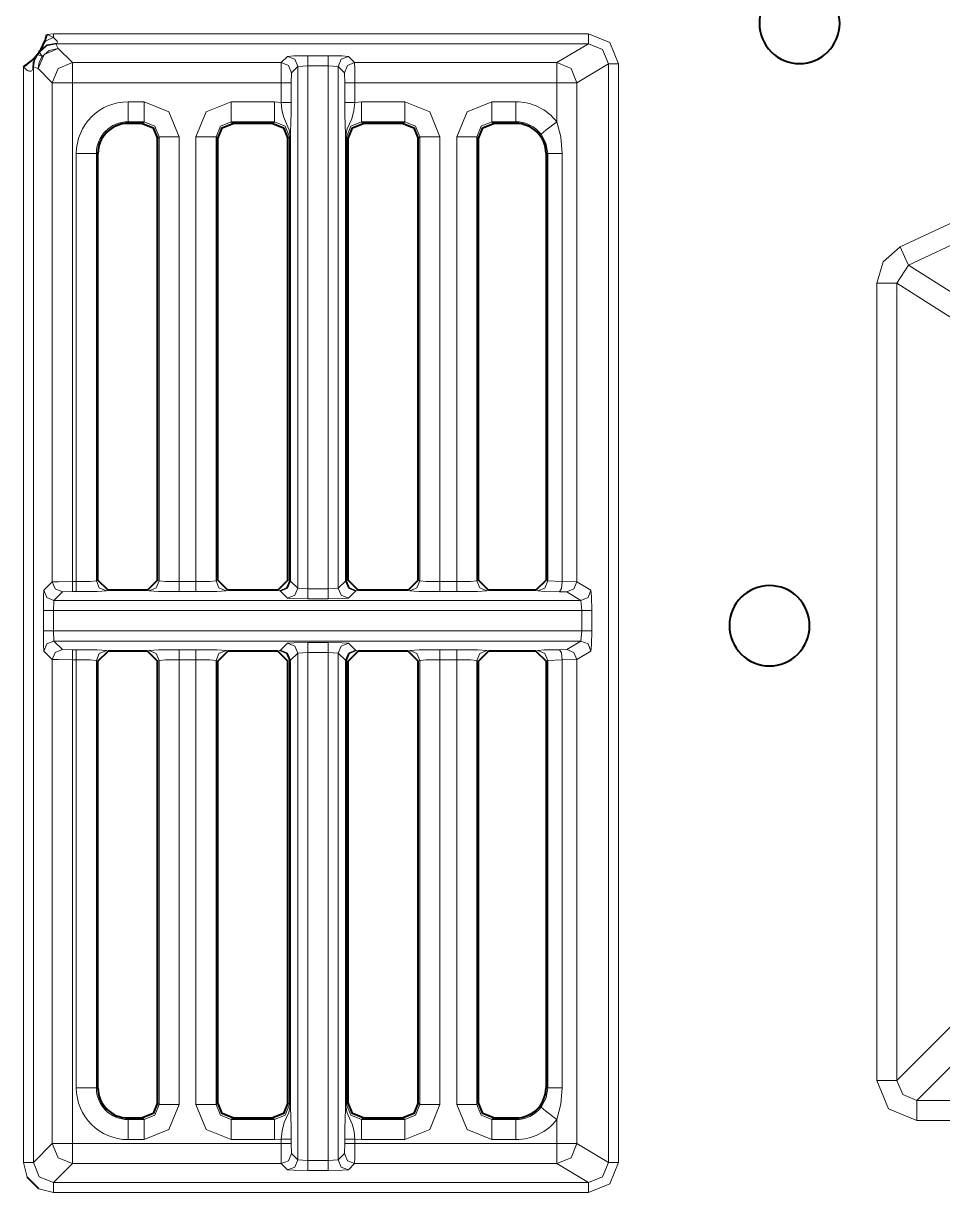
# Model space of a CAD drawing. Header units: millimetres. Extents: x 0 to 2941, y -405 to 1422.
# Drawn here: x 943.9 to 989.7, y 567.5 to 625.7 of the extents above; entities that cross this region are included whole.
import ezdxf

# ---------------------------------------------------------------- set-up
doc = ezdxf.new("R2010")
doc.units = ezdxf.units.MM
doc.layers.add('FINE', color=9, linetype='Continuous')
doc.layers.add('OUTLINE', color=7, linetype='Continuous')

msp = doc.modelspace()

# ---------------------------------------------------------------- linework, layer by layer
at = {"layer": 'FINE', "lineweight": 9}
for p, q in [((945.379, 625.178), (945.056, 625.142)), ((972.044, 625.178), (945.379, 625.178)), ((945.495, 624.678), (972.044, 624.678)), ((972.044, 624.678), (970.471, 623.734)), ((957.052, 624.049), (956.736, 623.734)), ((959.077, 624.075), (958.051, 624.075)), ((960.392, 623.734), (960.077, 624.049)), ((970.471, 623.734), (960.392, 623.734)), ((944.38, 568.953), (944.38, 623.521)), ((944.617, 623.441), (945.323, 622.734)), ((957.224, 622.734), (957.236, 623.234)), ((957.236, 623.234), (957.552, 623.549)), ((957.552, 597.558), (957.552, 623.549)), ((958.051, 623.575), (958.051, 597.532)), ((959.077, 597.532), (959.077, 623.575)), ((959.077, 623.575), (959.577, 623.549)), ((959.577, 623.549), (959.892, 623.234)), ((959.577, 623.549), (959.577, 597.558)), ((959.892, 623.234), (959.905, 622.734)), ((971.47, 622.734), (973.044, 623.679)), ((973.044, 623.679), (973.044, 568.953)), ((973.544, 568.953), (973.544, 623.679)), ((945.323, 622.734), (945.323, 597.873)), ((946.323, 622.734), (956.724, 622.734)), ((956.724, 622.734), (956.724, 621.758)), ((957.224, 621.758), (957.224, 622.734)), ((959.905, 622.734), (959.905, 621.758)), ((960.405, 622.734), (970.471, 622.734)), ((960.405, 621.758), (960.405, 622.734)), ((970.471, 622.734), (970.471, 620.786)), ((971.47, 597.873), (971.47, 622.734)), ((956.724, 621.758), (956.397, 621.788)), ((949.099, 620.708), (949.099, 620.79)), ((949.099, 620.79), (949.897, 620.79)), ((949.897, 620.79), (949.815, 620.708)), ((954.313, 620.708), (954.232, 620.79)), ((954.232, 620.79), (956.397, 620.79)), ((956.397, 620.79), (956.315, 620.708)), ((960.813, 620.708), (960.732, 620.79)), ((960.732, 620.79), (962.897, 620.79)), ((962.897, 620.79), (962.815, 620.708)), ((967.313, 620.708), (967.232, 620.79)), ((950.564, 619.959), (950.646, 620.041)), ((950.646, 620.041), (950.646, 597.923)), ((952.484, 620.041), (952.484, 597.886)), ((953.483, 620.041), (953.564, 619.959)), ((953.483, 597.923), (953.483, 620.041)), ((957.178, 620.041), (957.178, 597.915)), ((957.194, 597.915), (957.194, 620.041)), ((959.934, 620.041), (959.934, 597.915)), ((959.983, 620.041), (960.064, 619.959)), ((959.983, 597.923), (959.983, 620.041)), ((963.564, 619.959), (963.646, 620.041)), ((963.646, 620.041), (963.646, 597.923)), ((964.644, 597.886), (964.644, 620.041)), ((965.484, 620.041), (965.484, 597.886)), ((966.483, 620.041), (966.564, 619.959)), ((966.483, 597.923), (966.483, 620.041)), ((946.519, 619.209), (946.519, 597.886)), ((969.929, 619.209), (970.015, 619.209)), ((970.015, 619.209), (970.015, 597.921)), ((970.742, 597.885), (970.742, 619.209)), ((997.478, 619.177), (987.575, 614.559)), ((987.996, 613.654), (997.9, 618.272)), ((987.42, 612.749), (987.996, 613.654)), ((1010.168, 599.529), (987.996, 613.654)), ((987.42, 612.749), (1009.592, 598.624)), ((987.42, 573.042), (987.42, 612.749)), ((945.323, 597.873), (944.903, 597.453)), ((947.599, 597.964), (947.517, 597.923)), ((950.646, 597.923), (950.564, 597.964)), ((952.484, 597.886), (951.644, 597.886)), ((953.564, 597.964), (953.483, 597.923)), ((957.146, 597.923), (957.064, 597.964)), ((957.178, 597.915), (957.146, 597.923)), ((957.552, 597.558), (957.194, 597.915)), ((959.577, 597.558), (959.077, 597.532)), ((959.934, 597.915), (959.577, 597.558)), ((959.983, 597.923), (959.951, 597.915)), ((960.064, 597.964), (959.983, 597.923)), ((963.646, 597.923), (963.564, 597.964)), ((965.484, 597.886), (964.644, 597.886)), ((966.564, 597.964), (966.483, 597.923)), ((970.015, 597.921), (969.929, 597.964)), ((970.742, 597.885), (970.015, 597.921)), ((971.47, 597.873), (970.742, 597.885)), ((972.17, 597.453), (971.47, 597.873)), ((945.378, 596.453), (945.403, 596.953)), ((945.403, 596.953), (971.671, 596.953)), ((946.323, 597.386), (946.519, 597.386)), ((950.064, 597.464), (950.146, 597.423)), ((953.982, 597.423), (954.064, 597.464)), ((960.482, 597.423), (960.564, 597.464)), ((963.064, 597.464), (963.146, 597.423)), ((964.644, 597.386), (965.484, 597.386)), ((966.982, 597.423), (967.064, 597.464)), ((969.429, 597.464), (969.515, 597.421)), ((970.606, 597.385), (970.97, 597.373)), ((970.97, 597.373), (971.671, 596.953)), ((971.671, 596.953), (971.713, 596.453)), ((971.713, 596.453), (945.378, 596.453)), ((972.213, 595.428), (972.213, 596.453)), ((945.378, 595.428), (971.713, 595.428)), ((1009.592, 595.214), (987.42, 573.042)), ((971.671, 594.928), (945.403, 594.928)), ((945.823, 594.508), (945.403, 594.928)), ((957.052, 594.823), (956.694, 594.466)), ((959.077, 594.848), (958.051, 594.848)), ((960.434, 594.466), (960.077, 594.823)), ((971.671, 594.928), (970.97, 594.507)), ((946.323, 594.495), (945.823, 594.508)), ((946.519, 594.495), (946.323, 594.495)), ((948.099, 594.417), (948.016, 594.458)), ((950.146, 594.458), (950.064, 594.417)), ((952.484, 594.495), (951.644, 594.495)), ((954.064, 594.417), (953.982, 594.458)), ((956.646, 594.458), (956.564, 594.417)), ((956.694, 594.466), (956.646, 594.458)), ((957.194, 593.966), (957.552, 594.323)), ((957.552, 594.323), (958.051, 594.349)), ((957.552, 569.082), (957.552, 594.323)), ((958.051, 594.349), (958.051, 569.056)), ((958.051, 594.349), (959.077, 594.349)), ((959.077, 594.349), (959.577, 594.323)), ((959.077, 569.056), (959.077, 594.349)), ((959.577, 594.323), (959.577, 569.082)), ((959.577, 594.323), (959.934, 593.966)), ((960.482, 594.458), (960.434, 594.466)), ((960.564, 594.417), (960.482, 594.458)), ((963.146, 594.458), (963.064, 594.417)), ((965.484, 594.495), (964.644, 594.495)), ((967.064, 594.417), (966.982, 594.458)), ((969.515, 594.46), (969.429, 594.417)), ((970.97, 594.507), (970.606, 594.495)), ((971.47, 594.008), (972.17, 594.428)), ((946.323, 569.897), (946.323, 593.995)), ((946.323, 593.995), (946.519, 593.995)), ((946.519, 593.995), (946.519, 572.672)), ((947.517, 593.958), (947.599, 593.917)), ((950.564, 593.917), (950.646, 593.958)), ((950.646, 593.958), (950.646, 571.84)), ((951.644, 593.995), (952.484, 593.995)), ((951.644, 571.84), (951.644, 593.995)), ((952.484, 593.995), (952.484, 571.84)), ((957.064, 593.917), (957.146, 593.958)), ((957.146, 593.958), (957.178, 593.966)), ((957.146, 593.958), (957.146, 571.84)), ((957.178, 593.966), (957.178, 571.84)), ((957.194, 571.84), (957.194, 593.966)), ((959.934, 593.966), (959.934, 571.84)), ((959.951, 571.84), (959.951, 593.966)), ((959.951, 593.966), (959.983, 593.958)), ((959.983, 593.958), (960.064, 593.917)), ((959.983, 571.84), (959.983, 593.958)), ((964.644, 571.84), (964.644, 593.995)), ((964.644, 593.995), (965.484, 593.995)), ((965.484, 593.995), (965.484, 571.84)), ((966.483, 593.958), (966.564, 593.917)), ((970.015, 593.96), (970.742, 593.996)), ((970.742, 593.996), (971.47, 594.008)), ((970.742, 572.672), (970.742, 593.996)), ((971.47, 569.897), (971.47, 594.008)), ((970.015, 572.672), (969.929, 572.672)), ((950.646, 571.84), (950.564, 571.922)), ((953.564, 571.922), (953.483, 571.84)), ((957.146, 571.84), (957.064, 571.922)), ((960.064, 571.922), (959.983, 571.84)), ((963.646, 571.84), (963.564, 571.922)), ((954.232, 571.091), (954.313, 571.172)), ((956.397, 571.091), (954.232, 571.091)), ((956.315, 571.172), (956.397, 571.091)), ((960.732, 571.091), (960.813, 571.172)), ((970.471, 571.095), (970.471, 569.897)), ((945.323, 569.897), (944.38, 568.953)), ((956.724, 569.897), (946.323, 569.897)), ((949.099, 570.093), (949.897, 570.093)), ((956.724, 570.123), (956.724, 569.897)), ((957.224, 569.897), (957.224, 570.123)), ((957.236, 569.397), (957.224, 569.897)), ((959.905, 569.897), (959.892, 569.397)), ((959.905, 570.123), (959.905, 569.897)), ((960.405, 569.897), (960.405, 570.123)), ((960.405, 570.123), (960.732, 570.093)), ((970.471, 569.897), (960.405, 569.897)), ((973.044, 568.953), (971.47, 569.897)), ((957.552, 569.082), (957.236, 569.397)), ((958.051, 569.056), (957.552, 569.082)), ((959.077, 569.056), (958.051, 569.056)), ((959.577, 569.082), (959.077, 569.056)), ((959.892, 569.397), (959.577, 569.082)), ((945.379, 567.953), (946.323, 568.897)), ((946.323, 568.897), (956.736, 568.897)), ((956.736, 568.897), (957.052, 568.582)), ((958.051, 568.556), (959.077, 568.556)), ((960.077, 568.582), (960.392, 568.897)), ((960.392, 568.897), (970.471, 568.897)), ((944.652, 567.641), (945.379, 567.454))]:
    msp.add_line(p, q, dxfattribs=at)
for points in [[(944.94, 624.767), (945.153, 624.883), (945.379, 624.982)], [(945.379, 624.982), (945.063, 625.139), (945.056, 625.142)], [(945.379, 624.982), (945.379, 625.078), (945.379, 625.178)], [(945.544, 624.709), (945.571, 624.737), (945.573, 624.775), (945.556, 624.813), (945.489, 624.892), (945.379, 624.982)], [(972.044, 624.678), (972.044, 624.829), (972.044, 625.178)], [(973.544, 623.679), (973.105, 624.738), (972.044, 625.178)], [(944.617, 623.441), (944.91, 624.148), (945.616, 624.44)], [(944.676, 624.251), (945.033, 624.564), (945.495, 624.678)], [(944.708, 624.321), (944.681, 624.267), (944.676, 624.251)], [(944.708, 624.321), (945.065, 624.624), (945.544, 624.709)], [(944.817, 624.041), (945.169, 624.335), (945.616, 624.44)], [(945.495, 624.678), (945.504, 624.685), (945.544, 624.709)], [(945.616, 624.44), (945.516, 624.637), (945.495, 624.678)], [(956.736, 623.734), (946.323, 623.734), (945.616, 624.44)], [(972.044, 624.678), (972.752, 624.385), (973.044, 623.679)], [(944.348, 623.426), (944.369, 623.774), (944.522, 624.073)], [(944.38, 623.521), (944.435, 623.848), (944.593, 624.139)], [(944.817, 624.041), (944.636, 624.12), (944.593, 624.139), (944.548, 624.099), (944.522, 624.073)], [(944.817, 624.041), (944.668, 623.757), (944.617, 623.441)], [(944.676, 624.251), (944.783, 624.092), (944.817, 624.041)], [(946.323, 623.734), (945.616, 623.441), (945.323, 622.734)], [(946.323, 622.734), (946.323, 623.432), (946.323, 623.734)], [(956.736, 623.734), (956.727, 623.432), (956.724, 622.734)], [(956.736, 623.734), (957.09, 623.587), (957.236, 623.234)], [(958.051, 624.075), (957.354, 624.067), (957.052, 624.049)], [(957.052, 624.049), (957.405, 623.903), (957.552, 623.549)], [(958.051, 624.075), (958.051, 623.924), (958.051, 623.575)], [(959.077, 624.075), (959.077, 623.924), (959.077, 623.575)], [(960.077, 624.049), (959.775, 624.067), (959.077, 624.075)], [(960.077, 624.049), (959.723, 623.903), (959.577, 623.549)], [(960.392, 623.734), (960.039, 623.587), (959.892, 623.234)], [(960.405, 622.734), (960.401, 623.432), (960.392, 623.734)], [(971.47, 622.734), (971.177, 623.441), (970.471, 623.734)], [(970.471, 622.734), (970.471, 623.432), (970.471, 623.734)], [(943.88, 623.533), (943.888, 623.524), (944.042, 623.385), (944.121, 623.335), (944.191, 623.311), (944.245, 623.31), (944.294, 623.334), (944.323, 623.367), (944.348, 623.426)], [(943.88, 623.533), (943.88, 568.953), (944.068, 568.226)], [(944.348, 623.426), (944.36, 623.463), (944.371, 623.5), (944.378, 623.519), (944.38, 623.521)], [(944.38, 623.521), (944.563, 623.459), (944.617, 623.441)], [(957.552, 623.549), (958.051, 623.575), (959.077, 623.575)], [(973.044, 623.679), (973.198, 623.679), (973.544, 623.679)], [(946.323, 622.734), (945.625, 622.734), (945.323, 622.734)], [(946.519, 597.886), (946.323, 597.886), (946.323, 622.734)], [(956.724, 622.734), (957.073, 622.734), (957.224, 622.734)], [(960.405, 622.734), (960.056, 622.734), (959.905, 622.734)], [(970.471, 622.734), (971.162, 622.734), (971.47, 622.734)], [(949.099, 620.79), (949.099, 621.1), (949.099, 621.788)], [(949.897, 620.79), (949.897, 621.1), (949.897, 621.788)], [(951.644, 597.886), (951.644, 620.041), (951.133, 621.277), (949.897, 621.788)], [(956.397, 621.788), (954.232, 621.788), (952.996, 621.277), (952.484, 620.041)], [(954.232, 620.79), (954.232, 621.1), (954.232, 621.788)], [(956.397, 620.79), (956.397, 621.1), (956.397, 621.788)], [(956.724, 621.758), (957.073, 621.758), (957.224, 621.758)], [(956.724, 621.758), (956.767, 621.394), (956.845, 621.051), (957.069, 620.533), (957.12, 620.396), (957.15, 620.289), (957.173, 620.144), (957.177, 620.073), (957.178, 620.041)], [(957.194, 620.041), (957.194, 620.053), (957.195, 620.08), (957.196, 620.14), (957.198, 620.189), (957.2, 620.263), (957.214, 620.757), (957.221, 621.228), (957.224, 621.758)], [(960.405, 621.758), (960.056, 621.758), (959.905, 621.758)], [(959.905, 621.758), (959.908, 621.166), (959.917, 620.618), (959.93, 620.21), (959.934, 620.102), (959.934, 620.068), (959.934, 620.041)], [(959.951, 597.915), (959.951, 620.041), (959.953, 620.111), (959.962, 620.198), (960.022, 620.437), (960.243, 620.937), (960.355, 621.351), (960.405, 621.758)], [(962.897, 621.788), (960.732, 621.788), (960.405, 621.758)], [(960.732, 620.79), (960.732, 621.1), (960.732, 621.788)], [(962.897, 620.79), (962.897, 621.1), (962.897, 621.788)], [(964.644, 620.041), (964.133, 621.277), (962.897, 621.788)], [(968.429, 621.788), (967.232, 621.788), (965.996, 621.277), (965.484, 620.041)], [(967.232, 621.788), (967.232, 621.1), (967.232, 620.79)], [(968.429, 621.788), (968.429, 621.1), (968.429, 620.79)], [(949.897, 620.79), (950.427, 620.572), (950.646, 620.041)], [(953.483, 620.041), (953.701, 620.572), (954.232, 620.79)], [(956.397, 620.79), (956.927, 620.572), (957.146, 620.041)], [(959.983, 620.041), (960.201, 620.572), (960.732, 620.79)], [(962.897, 620.79), (963.428, 620.572), (963.646, 620.041)], [(966.483, 620.041), (966.701, 620.572), (967.232, 620.79)], [(967.232, 620.79), (968.429, 620.79), (968.429, 620.708)], [(970.471, 620.786), (969.926, 620.365), (969.68, 620.176)], [(970.742, 619.209), (970.671, 620.044), (970.471, 620.786)], [(950.646, 620.041), (950.956, 620.041), (951.644, 620.041)], [(952.484, 620.041), (953.173, 620.041), (953.483, 620.041)], [(957.064, 619.959), (957.146, 620.041), (957.146, 597.923)], [(957.146, 620.041), (957.156, 620.041), (957.178, 620.041)], [(957.178, 620.041), (957.189, 620.041), (957.194, 620.041)], [(959.951, 620.041), (959.939, 620.041), (959.934, 620.041)], [(959.951, 620.041), (959.972, 620.041), (959.983, 620.041)], [(963.646, 620.041), (963.956, 620.041), (964.644, 620.041)], [(966.483, 620.041), (966.173, 620.041), (965.484, 620.041)], [(969.68, 620.176), (969.927, 619.721), (970.015, 619.209)], [(947.517, 619.209), (947.207, 619.209), (946.519, 619.209)], [(947.517, 597.923), (947.517, 619.209), (947.599, 619.209)], [(970.742, 619.209), (970.232, 619.209), (970.015, 619.209)], [(987.575, 614.559), (986.734, 613.822), (986.422, 612.749)], [(987.575, 614.559), (987.865, 613.937), (987.996, 613.654)], [(986.422, 612.749), (987.108, 612.749), (987.42, 612.749)], [(986.422, 612.749), (986.422, 573.042), (987.006, 571.63), (988.418, 571.046)], [(946.323, 597.886), (945.625, 597.882), (945.323, 597.873)], [(945.323, 597.873), (945.47, 597.52), (945.823, 597.373)], [(946.323, 597.886), (946.323, 597.537), (946.323, 597.386)], [(947.517, 597.923), (947.207, 597.897), (946.519, 597.886)], [(946.519, 597.886), (946.519, 597.537), (946.519, 597.386)], [(947.517, 597.923), (947.664, 597.57), (948.016, 597.423)], [(950.146, 597.423), (950.499, 597.57), (950.646, 597.923)], [(951.644, 597.886), (950.956, 597.897), (950.646, 597.923)], [(951.644, 597.386), (951.644, 597.537), (951.644, 597.886)], [(953.483, 597.923), (953.173, 597.897), (952.484, 597.886)], [(952.484, 597.386), (952.484, 597.537), (952.484, 597.886)], [(953.982, 597.423), (953.629, 597.57), (953.483, 597.923)], [(956.646, 597.423), (956.999, 597.57), (957.146, 597.923)], [(956.694, 597.415), (957.035, 597.563), (957.178, 597.915)], [(956.694, 597.415), (957.048, 597.562), (957.194, 597.915)], [(957.052, 597.058), (957.405, 597.204), (957.552, 597.558)], [(957.194, 597.915), (957.189, 597.915), (957.178, 597.915)], [(959.077, 597.532), (958.051, 597.532), (957.552, 597.558)], [(958.051, 597.032), (958.051, 597.183), (958.051, 597.532)], [(959.077, 597.032), (959.077, 597.183), (959.077, 597.532)], [(960.077, 597.058), (959.723, 597.204), (959.577, 597.558)], [(960.434, 597.415), (960.081, 597.562), (959.934, 597.915)], [(959.951, 597.915), (959.939, 597.915), (959.934, 597.915)], [(960.434, 597.415), (960.093, 597.563), (959.951, 597.915)], [(960.482, 597.423), (960.129, 597.57), (959.983, 597.923)], [(963.146, 597.423), (963.499, 597.57), (963.646, 597.923)], [(964.644, 597.886), (963.956, 597.897), (963.646, 597.923)], [(964.644, 597.386), (964.644, 597.537), (964.644, 597.886)], [(966.483, 597.923), (966.173, 597.897), (965.484, 597.886)], [(965.484, 597.386), (965.484, 597.537), (965.484, 597.886)], [(966.982, 597.423), (966.629, 597.57), (966.483, 597.923)], [(970.015, 597.921), (969.868, 597.568), (969.515, 597.421)], [(970.742, 597.885), (970.701, 597.536), (970.606, 597.385)], [(971.47, 597.873), (971.323, 597.52), (970.97, 597.373)], [(944.903, 597.453), (944.885, 597.151), (944.878, 596.453)], [(944.903, 597.453), (945.05, 597.1), (945.403, 596.953)], [(945.403, 596.953), (945.823, 597.373), (946.323, 597.386)], [(946.519, 597.386), (947.551, 597.397), (948.016, 597.423), (948.099, 597.464)], [(950.146, 597.423), (950.612, 597.397), (951.644, 597.386)], [(951.644, 597.386), (952.484, 597.386), (953.517, 597.397), (953.982, 597.423)], [(956.564, 597.464), (956.646, 597.423), (956.694, 597.415)], [(956.694, 597.415), (957.052, 597.058), (957.354, 597.04), (958.051, 597.032)], [(958.051, 597.032), (959.077, 597.032), (959.775, 597.04), (960.077, 597.058)], [(960.077, 597.058), (960.434, 597.415), (960.482, 597.423)], [(963.146, 597.423), (963.612, 597.397), (964.644, 597.386)], [(965.484, 597.386), (966.517, 597.397), (966.982, 597.423)], [(969.515, 597.421), (969.841, 597.399), (970.606, 597.385)], [(972.17, 597.453), (972.024, 597.1), (971.671, 596.953)], [(972.213, 596.453), (972.2, 597.151), (972.17, 597.453)], [(944.878, 596.453), (945.029, 596.453), (945.378, 596.453)], [(944.878, 596.453), (944.878, 595.428), (944.885, 594.73), (944.903, 594.428)], [(945.403, 594.928), (945.378, 595.428), (945.378, 596.453)], [(971.713, 596.453), (971.713, 595.428), (971.671, 594.928)], [(972.213, 596.453), (972.059, 596.453), (971.713, 596.453)], [(944.878, 595.428), (945.029, 595.428), (945.378, 595.428)], [(972.213, 595.428), (972.059, 595.428), (971.713, 595.428)], [(972.17, 594.428), (972.2, 594.73), (972.213, 595.428)], [(988.418, 572.044), (1010.59, 594.216), (1009.886, 594.509), (1009.592, 595.214)], [(944.903, 594.428), (945.05, 594.781), (945.403, 594.928)], [(958.051, 594.848), (957.354, 594.841), (957.052, 594.823)], [(957.552, 594.323), (957.405, 594.677), (957.052, 594.823)], [(958.051, 594.349), (958.051, 594.698), (958.051, 594.848)], [(959.077, 594.349), (959.077, 594.698), (959.077, 594.848)], [(960.077, 594.823), (959.775, 594.841), (959.077, 594.848)], [(959.577, 594.323), (959.723, 594.677), (960.077, 594.823)], [(972.17, 594.428), (972.024, 594.781), (971.671, 594.928)], [(944.903, 594.428), (945.323, 594.008), (945.323, 569.897)], [(945.323, 594.008), (945.47, 594.361), (945.823, 594.508)], [(946.323, 593.995), (946.323, 594.344), (946.323, 594.495)], [(946.519, 594.495), (946.519, 594.344), (946.519, 593.995)], [(948.016, 594.458), (947.551, 594.484), (946.519, 594.495)], [(948.016, 594.458), (947.664, 594.311), (947.517, 593.958)], [(951.644, 594.495), (950.612, 594.484), (950.146, 594.458)], [(950.646, 593.958), (950.499, 594.311), (950.146, 594.458)], [(951.644, 593.995), (951.644, 594.344), (951.644, 594.495)], [(952.484, 593.995), (952.484, 594.344), (952.484, 594.495)], [(953.982, 594.458), (953.517, 594.484), (952.484, 594.495)], [(953.982, 594.458), (953.629, 594.311), (953.483, 593.958)], [(957.146, 593.958), (956.999, 594.311), (956.646, 594.458)], [(957.178, 593.966), (957.035, 594.318), (956.694, 594.466)], [(957.194, 593.966), (957.048, 594.319), (956.694, 594.466)], [(959.934, 593.966), (960.081, 594.319), (960.434, 594.466)], [(959.951, 593.966), (960.093, 594.318), (960.434, 594.466)], [(959.983, 593.958), (960.129, 594.311), (960.482, 594.458)], [(964.644, 594.495), (963.612, 594.484), (963.146, 594.458)], [(963.646, 593.958), (963.499, 594.311), (963.146, 594.458)], [(964.644, 593.995), (964.644, 594.344), (964.644, 594.495)], [(965.484, 593.995), (965.484, 594.344), (965.484, 594.495)], [(966.982, 594.458), (966.517, 594.484), (965.484, 594.495)], [(966.483, 593.958), (966.629, 594.311), (966.982, 594.458)], [(970.606, 594.495), (969.841, 594.482), (969.515, 594.46)], [(970.015, 593.96), (969.868, 594.313), (969.515, 594.46)], [(970.742, 593.996), (970.701, 594.345), (970.606, 594.495)], [(971.47, 594.008), (971.323, 594.361), (970.97, 594.507)], [(945.323, 594.008), (945.625, 593.999), (946.323, 593.995)], [(946.519, 593.995), (947.207, 593.984), (947.517, 593.958)], [(947.599, 572.672), (947.517, 572.672), (947.517, 593.958)], [(950.646, 593.958), (950.956, 593.984), (951.644, 593.995)], [(952.484, 593.995), (953.173, 593.984), (953.483, 593.958)], [(953.483, 571.84), (953.483, 593.958), (953.564, 593.917)], [(957.178, 593.966), (957.189, 593.966), (957.194, 593.966)], [(959.934, 593.966), (959.939, 593.966), (959.951, 593.966)], [(963.564, 593.917), (963.646, 593.958), (963.646, 571.84)], [(963.646, 593.958), (963.956, 593.984), (964.644, 593.995)], [(965.484, 593.995), (966.173, 593.984), (966.483, 593.958)], [(966.564, 571.922), (966.483, 571.84), (966.483, 593.958)], [(969.929, 593.917), (970.015, 593.96), (970.015, 572.672)], [(946.519, 572.672), (947.207, 572.672), (947.517, 572.672)], [(970.015, 572.672), (969.931, 572.169), (969.68, 571.705)], [(970.742, 572.672), (970.232, 572.672), (970.015, 572.672)], [(970.471, 571.095), (970.674, 571.852), (970.742, 572.672)], [(986.422, 573.042), (987.108, 573.042), (987.42, 573.042)], [(993.423, 572.044), (988.418, 572.044), (987.711, 572.335), (987.42, 573.042)], [(988.418, 571.046), (988.418, 571.732), (988.418, 572.044)], [(950.646, 571.84), (950.427, 571.309), (949.897, 571.091)], [(949.897, 570.093), (951.133, 570.604), (951.644, 571.84)], [(951.644, 571.84), (950.956, 571.84), (950.646, 571.84)], [(952.484, 571.84), (953.173, 571.84), (953.483, 571.84)], [(952.484, 571.84), (952.996, 570.604), (954.232, 570.093)], [(954.232, 571.091), (953.701, 571.309), (953.483, 571.84)], [(957.146, 571.84), (956.927, 571.309), (956.397, 571.091)], [(957.178, 571.84), (957.176, 571.769), (957.167, 571.683), (957.107, 571.443), (956.885, 570.944), (956.774, 570.53), (956.724, 570.123)], [(957.146, 571.84), (957.156, 571.84), (957.178, 571.84)], [(957.178, 571.84), (957.189, 571.84), (957.194, 571.84)], [(957.224, 570.123), (957.22, 570.715), (957.211, 571.263), (957.198, 571.671), (957.195, 571.779), (957.194, 571.813), (957.194, 571.84)], [(959.934, 571.84), (959.934, 571.827), (959.934, 571.8), (959.933, 571.741), (959.931, 571.692), (959.929, 571.617), (959.914, 571.124), (959.908, 570.653), (959.905, 570.123)], [(959.951, 571.84), (959.939, 571.84), (959.934, 571.84)], [(959.951, 571.84), (959.972, 571.84), (959.983, 571.84)], [(960.405, 570.123), (960.362, 570.487), (960.284, 570.83), (960.059, 571.348), (960.008, 571.484), (959.979, 571.591), (959.956, 571.737), (959.951, 571.807), (959.951, 571.84)], [(960.732, 571.091), (960.201, 571.309), (959.983, 571.84)], [(960.732, 570.093), (962.897, 570.093), (964.133, 570.604), (964.644, 571.84)], [(963.646, 571.84), (963.428, 571.309), (962.897, 571.091)], [(963.646, 571.84), (963.956, 571.84), (964.644, 571.84)], [(966.483, 571.84), (966.173, 571.84), (965.484, 571.84)], [(965.484, 571.84), (965.996, 570.604), (967.232, 570.093)], [(967.232, 571.091), (966.701, 571.309), (966.483, 571.84)], [(969.68, 571.705), (969.926, 571.516), (970.471, 571.095)], [(949.815, 571.172), (949.897, 571.091), (949.099, 571.091), (949.099, 571.172)], [(949.099, 570.093), (949.099, 570.781), (949.099, 571.091)], [(949.897, 570.093), (949.897, 570.781), (949.897, 571.091)], [(954.232, 570.093), (954.232, 570.781), (954.232, 571.091)], [(956.397, 570.093), (956.397, 570.781), (956.397, 571.091)], [(962.815, 571.172), (962.897, 571.091), (960.732, 571.091)], [(960.732, 570.093), (960.732, 570.781), (960.732, 571.091)], [(962.897, 570.093), (962.897, 570.781), (962.897, 571.091)], [(968.429, 571.172), (968.429, 571.091), (967.232, 571.091), (967.313, 571.172)], [(967.232, 571.091), (967.232, 570.781), (967.232, 570.093)], [(968.429, 571.091), (968.429, 570.781), (968.429, 570.093)], [(988.418, 571.046), (993.423, 571.046), (994.129, 570.753), (994.422, 570.047)], [(945.323, 569.897), (945.625, 569.897), (946.323, 569.897)], [(945.323, 569.897), (945.616, 569.19), (946.323, 568.897)], [(946.323, 568.897), (946.323, 569.199), (946.323, 569.897)], [(954.232, 570.093), (956.397, 570.093), (956.724, 570.123)], [(956.724, 570.123), (957.073, 570.123), (957.224, 570.123)], [(956.724, 569.897), (957.073, 569.897), (957.224, 569.897)], [(956.724, 569.897), (956.727, 569.199), (956.736, 568.897)], [(960.405, 570.123), (960.056, 570.123), (959.905, 570.123)], [(960.405, 569.897), (960.056, 569.897), (959.905, 569.897)], [(960.392, 568.897), (960.401, 569.199), (960.405, 569.897)], [(971.47, 569.897), (971.162, 569.897), (970.471, 569.897)], [(970.471, 568.897), (971.177, 569.19), (971.47, 569.897)], [(970.471, 568.897), (970.471, 569.199), (970.471, 569.897)], [(956.736, 568.897), (957.09, 569.044), (957.236, 569.397)], [(957.052, 568.582), (957.405, 568.728), (957.552, 569.082)], [(958.051, 568.556), (958.051, 568.707), (958.051, 569.056)], [(959.077, 568.556), (959.077, 568.707), (959.077, 569.056)], [(960.077, 568.582), (959.723, 568.728), (959.577, 569.082)], [(960.392, 568.897), (960.039, 569.044), (959.892, 569.397)], [(943.88, 568.953), (944.229, 568.953), (944.38, 568.953)], [(945.379, 567.953), (944.672, 568.246), (944.38, 568.953)], [(945.379, 567.454), (972.044, 567.454), (973.105, 567.892), (973.544, 568.953)], [(970.471, 568.897), (972.044, 567.953), (945.379, 567.953)], [(957.052, 568.582), (957.354, 568.564), (958.051, 568.556)], [(959.077, 568.556), (959.775, 568.564), (960.077, 568.582)], [(973.044, 568.953), (972.752, 568.246), (972.044, 567.953)], [(973.544, 568.953), (973.198, 568.953), (973.044, 568.953)], [(945.379, 567.454), (945.379, 567.803), (945.379, 567.953)], [(972.044, 567.454), (972.044, 567.803), (972.044, 567.953)]]:
    msp.add_lwpolyline(points, dxfattribs=at)
for points in [[(949.897, 621.788), (949.099, 621.788, 0.414204), (946.519, 619.209)], [(970.471, 620.786, 0.232275), (968.429, 621.788)], [(949.099, 620.79, 0.414182), (947.517, 619.209)], [(969.68, 620.176, 0.232385), (968.429, 620.79)], [(946.519, 572.672, 0.414204), (949.099, 570.092)], [(947.517, 572.672, 0.414245), (949.099, 571.091)], [(968.429, 571.091, 0.232249), (969.68, 571.705)], [(967.232, 570.093), (968.429, 570.093, 0.232236), (970.471, 571.095)]]:
    msp.add_lwpolyline(points, format="xyb", dxfattribs=at)
at = {"layer": 'OUTLINE', "lineweight": 40}
for p, q in [((949.815, 620.708), (949.099, 620.708)), ((956.315, 620.708), (954.313, 620.708)), ((962.815, 620.708), (960.813, 620.708)), ((968.429, 620.708), (967.313, 620.708)), ((950.564, 597.964), (950.564, 619.959)), ((957.064, 597.964), (957.064, 619.959)), ((960.064, 597.964), (960.064, 619.959)), ((963.564, 597.964), (963.564, 619.959)), ((966.564, 597.964), (966.564, 619.959)), ((947.599, 597.964), (947.599, 619.209)), ((969.929, 619.209), (969.929, 597.964)), ((950.564, 597.964), (950.064, 597.464)), ((954.064, 597.464), (953.564, 597.964)), ((957.064, 597.964), (956.564, 597.464)), ((960.564, 597.464), (960.064, 597.964)), ((963.564, 597.964), (963.064, 597.464)), ((967.064, 597.464), (966.564, 597.964)), ((969.929, 597.964), (969.429, 597.464)), ((956.564, 597.464), (954.064, 597.464)), ((963.064, 597.464), (960.564, 597.464)), ((969.429, 597.464), (967.064, 597.464)), ((947.599, 593.917), (948.099, 594.417)), ((950.064, 594.417), (948.099, 594.417)), ((950.064, 594.417), (950.564, 593.917)), ((953.564, 593.917), (954.064, 594.417)), ((956.564, 594.417), (954.064, 594.417)), ((956.564, 594.417), (957.064, 593.917)), ((960.064, 593.917), (960.564, 594.417)), ((963.064, 594.417), (960.564, 594.417)), ((963.064, 594.417), (963.564, 593.917)), ((966.564, 593.917), (967.064, 594.417)), ((969.429, 594.417), (967.064, 594.417)), ((969.429, 594.417), (969.929, 593.917)), ((947.599, 572.672), (947.599, 593.917)), ((950.564, 571.922), (950.564, 593.917)), ((953.564, 571.922), (953.564, 593.917)), ((957.064, 571.922), (957.064, 593.917)), ((960.064, 571.922), (960.064, 593.917)), ((963.564, 571.922), (963.564, 593.917)), ((966.564, 571.922), (966.564, 593.917)), ((969.929, 593.917), (969.929, 572.672)), ((949.099, 571.172), (949.815, 571.172)), ((954.313, 571.172), (956.315, 571.172)), ((960.813, 571.172), (962.815, 571.172)), ((967.313, 571.172), (968.429, 571.172)), ((944.652, 567.641), (944.068, 568.226))]:
    msp.add_line(p, q, dxfattribs=at)
for points in [[(984.567, 625.69, 0.414239), (982.567, 627.69, 0.414188), (980.567, 625.69, 0.414214), (982.567, 623.69, 0.414214)], [(983.067, 595.69, 0.414226), (981.067, 597.69, 0.414176), (979.067, 595.69, 0.414226), (981.067, 593.69, 0.414226)]]:
    msp.add_lwpolyline(points, format="xyb", close=True, dxfattribs=at)
for points in [[(944.94, 624.767, 0.039046), (945.056, 625.142)], [(944.522, 624.073, 0.030888), (944.708, 624.321)], [(944.708, 624.321, 0.050367), (944.94, 624.767)], [(943.88, 623.533, 0.084375), (944.522, 624.073)], [(949.099, 620.709, 0.414214), (947.599, 619.209)], [(969.929, 619.209, 0.41423), (968.429, 620.709)], [(947.599, 572.672, 0.414214), (949.099, 571.172)], [(968.429, 571.172, 0.414197), (969.929, 572.672)]]:
    msp.add_lwpolyline(points, format="xyb", dxfattribs=at)
for points in [[(949.815, 620.708), (950.345, 620.489), (950.564, 619.959)], [(953.564, 597.964), (953.564, 619.959), (953.784, 620.489), (954.313, 620.708)], [(956.315, 620.708), (956.845, 620.489), (957.064, 619.959)], [(960.064, 619.959), (960.284, 620.489), (960.813, 620.708)], [(962.815, 620.708), (963.345, 620.489), (963.564, 619.959)], [(966.564, 619.959), (966.784, 620.489), (967.313, 620.708)], [(950.064, 597.464), (948.099, 597.464), (947.599, 597.964)], [(950.564, 571.922), (950.345, 571.392), (949.815, 571.172)], [(954.313, 571.172), (953.784, 571.392), (953.564, 571.922)], [(957.064, 571.922), (956.845, 571.392), (956.315, 571.172)], [(960.813, 571.172), (960.284, 571.392), (960.064, 571.922)], [(963.564, 571.922), (963.345, 571.392), (962.815, 571.172)], [(967.313, 571.172), (966.784, 571.392), (966.564, 571.922)]]:
    msp.add_lwpolyline(points, dxfattribs=at)

doc.saveas('drawing.dxf')
